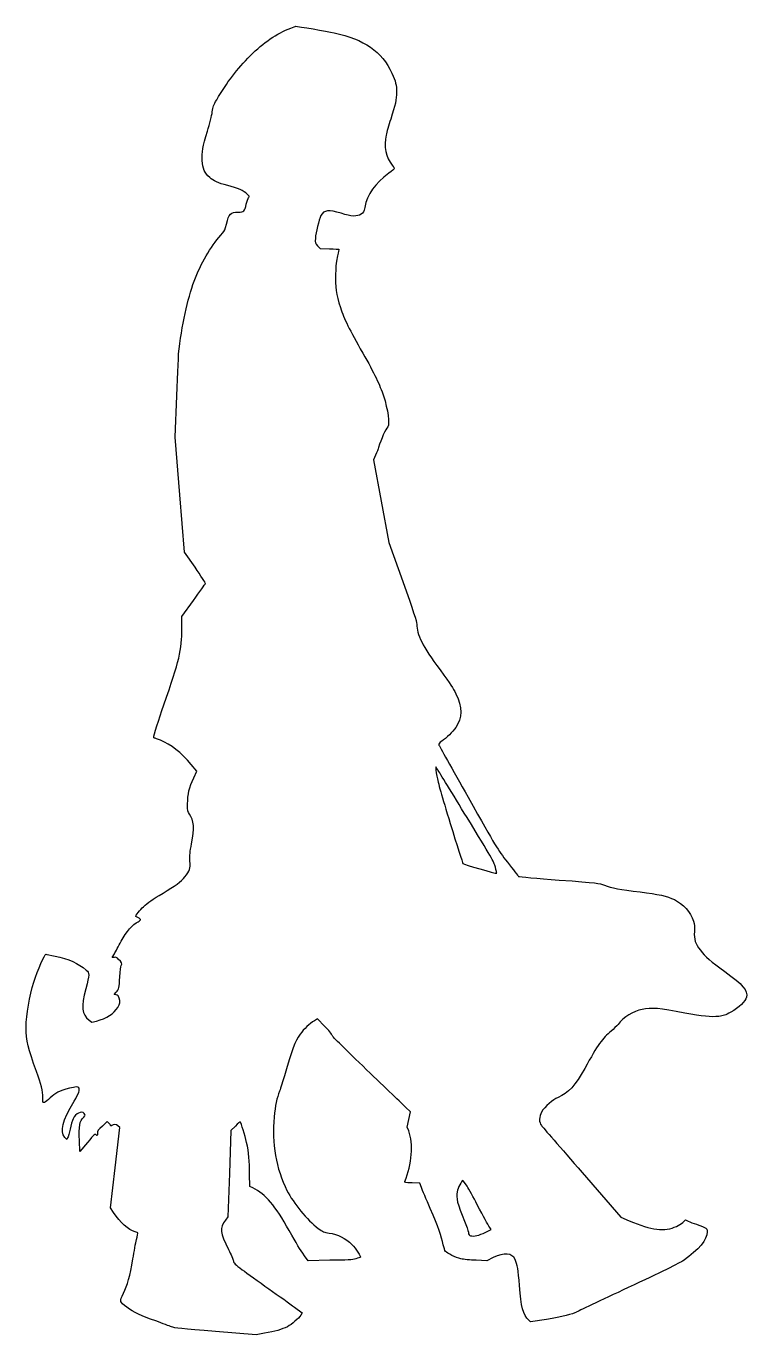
# Model space of a CAD drawing. Header units: centimetres. Extents: x -17.6 to 17.7, y -32 to 32.
import ezdxf

# ---------------------------------------------------------------- set-up
doc = ezdxf.new("R2010")
doc.units = ezdxf.units.CM
doc.header["$MEASUREMENT"] = 0
doc.layers.add('Layer 1', color=7, linetype='Continuous')

msp = doc.modelspace()

# ---------------------------------------------------------------- linework, layer by layer
at = {"layer": 'Layer 1'}
for points, knots in [([(-4.68489, 31.94403), (-5.37986, 31.67592), (-6.01133, 31.24553), (-6.67103, 30.58584), (-6.67103, 30.58584), (-7.30603, 29.95084), (-7.81756, 29.28056), (-8.31145, 28.4339), (-8.31145, 28.4339), (-8.46314, 28.17637), (-8.49489, 28.09171), (-8.52664, 27.83418), (-8.52664, 27.83418), (-8.55133, 27.66837), (-8.65364, 27.24857), (-8.763, 26.89932), (-8.763, 26.89932), (-8.99936, 26.12674), (-9.04522, 25.87274), (-9.02406, 25.45293), (-9.02406, 25.45293), (-9.00289, 25.07193), (-8.90059, 24.84262), (-8.65364, 24.6239), (-8.65364, 24.6239), (-8.4455, 24.44398), (-8.26911, 24.36284), (-7.7717, 24.23584), (-7.7717, 24.23584), (-7.28134, 24.10884), (-6.97442, 23.97478), (-6.81567, 23.81251), (-6.81567, 23.81251), (-6.70984, 23.7102), (-6.70631, 23.69257), (-6.75217, 23.63965), (-6.75217, 23.63965), (-6.78392, 23.6079), (-6.82978, 23.46326), (-6.86153, 23.31862), (-6.86153, 23.31862), (-6.93561, 22.96937), (-6.97442, 22.93056), (-7.25311, 22.93056), (-7.25311, 22.93056), (-7.64469, 22.93056), (-7.71172, 22.86353), (-7.83167, 22.34142), (-7.83167, 22.34142), (-7.89164, 22.09448), (-7.93045, 22.00628), (-8.02217, 21.9075), (-8.02217, 21.9075), (-8.52311, 21.37128), (-9.01348, 20.56694), (-9.34861, 19.72028), (-9.34861, 19.72028), (-9.6908, 18.86303), (-9.9695, 17.66359), (-10.15647, 16.22778), (-10.15647, 16.22778), (-10.17411, 16.08314), (-10.2235, 15.0495), (-10.26583, 13.93472), (-10.26583, 13.93472), (-10.26583, 13.93472), (-10.34344, 11.90625), (-10.34344, 11.90625), (-10.34344, 11.90625), (-10.34344, 11.90625), (-10.11413, 9.09814), (-10.11413, 9.09814), (-10.11413, 9.09814), (-10.11413, 9.09814), (-9.88835, 6.2865), (-9.88835, 6.2865), (-9.88835, 6.2865), (-9.88835, 6.2865), (-9.36977, 5.54214), (-9.36977, 5.54214), (-9.36977, 5.54214), (-9.08402, 5.12939), (-8.85824, 4.77308), (-8.8653, 4.74839), (-8.8653, 4.74839), (-8.87588, 4.7237), (-9.14047, 4.34975), (-9.45091, 3.91583), (-9.45091, 3.91583), (-9.45091, 3.91583), (-10.01888, 3.13266), (-10.01888, 3.13266), (-10.01888, 3.13266), (-10.01888, 3.13266), (-10.01888, 2.56116), (-10.01888, 2.56116), (-10.01888, 2.56116), (-10.01888, 1.47813), (-10.1353, 0.98777), (-10.90082, -1.19945), (-10.90082, -1.19945), (-11.14776, -1.90148), (-11.39471, -2.69876), (-11.39471, -2.79401), (-11.39471, -2.79401), (-11.39471, -2.81165), (-11.37707, -2.82223), (-11.3559, -2.82223), (-11.3559, -2.82223), (-11.33473, -2.82223), (-11.20068, -2.86809), (-11.05957, -2.92806), (-11.05957, -2.92806), (-10.54804, -3.12914), (-10.06474, -3.5172), (-9.55674, -4.11692), (-9.55674, -4.11692), (-9.55674, -4.11692), (-9.28157, -4.445), (-9.28157, -4.445), (-9.28157, -4.445), (-9.28157, -4.445), (-9.43679, -4.77308), (-9.43679, -4.77308), (-9.43679, -4.77308), (-9.65551, -5.22464), (-9.73665, -5.56683), (-9.73665, -6.03955), (-9.73665, -6.03955), (-9.73665, -6.39586), (-9.72959, -6.43466), (-9.64846, -6.54049), (-9.64846, -6.54049), (-9.41915, -6.84388), (-9.39093, -7.22841), (-9.54263, -7.99041), (-9.54263, -7.99041), (-9.62377, -8.39963), (-9.63788, -8.54074), (-9.62024, -8.83708), (-9.62024, -8.83708), (-9.6026, -9.23572), (-9.62377, -9.30627), (-9.87071, -9.61672), (-9.87071, -9.61672), (-10.04357, -9.83544), (-10.36107, -10.0718), (-10.9361, -10.40694), (-10.9361, -10.40694), (-11.47585, -10.72444), (-11.68046, -10.86555), (-11.89918, -11.07369), (-11.89918, -11.07369), (-12.05793, -11.22186), (-12.30135, -11.5323), (-12.2696, -11.54641), (-12.2696, -11.54641), (-12.13907, -11.61697), (-12.04735, -11.67694), (-12.03677, -11.70516), (-12.03677, -11.70516), (-12.02971, -11.72633), (-12.08616, -11.77219), (-12.16024, -11.80747), (-12.16024, -11.80747), (-12.4213, -11.93094), (-12.73527, -12.2943), (-12.98221, -12.7635), (-12.98221, -12.7635), (-13.10921, -13.00339), (-13.2609, -13.28208), (-13.32088, -13.38439), (-13.32088, -13.38439), (-13.32088, -13.38439), (-13.42671, -13.56783), (-13.42671, -13.56783), (-13.42671, -13.56783), (-13.42671, -13.56783), (-13.33146, -13.55372), (-13.33146, -13.55372), (-13.33146, -13.55372), (-13.26443, -13.54314), (-13.20446, -13.57136), (-13.11274, -13.6525), (-13.11274, -13.6525), (-12.96457, -13.78303), (-12.92224, -13.88181), (-12.98574, -13.95589), (-12.98574, -13.95589), (-13.01749, -13.9947), (-13.03866, -14.18872), (-13.0563, -14.50975), (-13.0563, -14.50975), (-13.08099, -15.06714), (-13.09158, -15.10594), (-13.23622, -15.26117), (-13.23622, -15.26117), (-13.23622, -15.26117), (-13.33853, -15.37053), (-13.33853, -15.37053), (-13.33853, -15.37053), (-13.33853, -15.37053), (-13.2327, -15.3917), (-13.2327, -15.3917), (-13.2327, -15.3917), (-13.14803, -15.40934), (-13.11981, -15.43756), (-13.09159, -15.54692), (-13.09159, -15.54692), (-13.03515, -15.748), (-13.0422, -15.80445), (-13.15862, -16.002), (-13.15862, -16.002), (-13.33501, -16.31597), (-13.69484, -16.54528), (-14.19226, -16.67228), (-14.19226, -16.67228), (-14.19226, -16.67228), (-14.43215, -16.73225), (-14.43215, -16.73225), (-14.43215, -16.73225), (-14.43215, -16.73225), (-14.56268, -16.62642), (-14.56268, -16.62642), (-14.56268, -16.62642), (-14.91899, -16.34067), (-14.95426, -15.99142), (-14.7179, -15.08831), (-14.7179, -15.08831), (-14.53093, -14.38628), (-14.53093, -14.32984), (-14.70026, -14.17814), (-14.70026, -14.17814), (-15.07773, -13.84653), (-15.57515, -13.62428), (-16.22779, -13.49022), (-16.22779, -13.49022), (-16.45004, -13.44436), (-16.65112, -13.40555), (-16.67229, -13.40555), (-16.67229, -13.40555), (-16.73932, -13.40555), (-17.06035, -14.14638), (-17.26143, -14.76374), (-17.26143, -14.76374), (-17.48015, -15.42696), (-17.6389, -16.36535), (-17.6389, -16.97918), (-17.6389, -16.97918), (-17.6389, -17.63182), (-17.54718, -18.01635), (-17.1309, -19.14876), (-17.1309, -19.14876), (-16.90159, -19.76612), (-16.82751, -20.08362), (-16.82751, -20.42934), (-16.82751, -20.42934), (-16.82751, -20.66923), (-16.82398, -20.67628), (-16.74637, -20.65512), (-16.74637, -20.65512), (-16.70404, -20.64101), (-16.57351, -20.5387), (-16.45709, -20.42581), (-16.45709, -20.42581), (-16.22778, -20.20356), (-16.00201, -20.09067), (-15.52576, -19.9672), (-15.52576, -19.9672), (-15.20826, -19.88253), (-15.12007, -19.87901), (-15.06362, -19.94956), (-15.06362, -19.94956), (-14.99659, -20.0307), (-15.06009, -20.20356), (-15.29645, -20.6022), (-15.29645, -20.6022), (-15.87501, -21.57587), (-15.99848, -22.06623), (-15.74448, -22.36962), (-15.74448, -22.36962), (-15.74448, -22.36962), (-15.65276, -22.47898), (-15.65276, -22.47898), (-15.65276, -22.47898), (-15.65276, -22.47898), (-15.61043, -22.39431), (-15.61043, -22.39431), (-15.61043, -22.39431), (-15.58574, -22.35198), (-15.53282, -22.15442), (-15.49049, -21.96039), (-15.49049, -21.96039), (-15.44816, -21.76636), (-15.38113, -21.54058), (-15.34232, -21.45945), (-15.34232, -21.45945), (-15.21532, -21.19487), (-14.92957, -21.05728), (-14.80257, -21.19839), (-14.80257, -21.19839), (-14.73554, -21.27247), (-14.73554, -21.276), (-14.82374, -21.37125), (-14.82374, -21.37125), (-15.02835, -21.58644), (-15.06716, -21.80869), (-15.03541, -22.53189), (-15.03541, -22.53189), (-15.03541, -22.53189), (-15.01072, -23.06458), (-15.01072, -23.06458), (-15.01072, -23.06458), (-15.01072, -23.06458), (-14.64383, -22.62714), (-14.64383, -22.62714), (-14.64383, -22.62714), (-14.29458, -22.20733), (-14.27341, -22.1897), (-14.21344, -22.24614), (-14.21344, -22.24614), (-14.14994, -22.30258), (-14.14641, -22.29906), (-14.14641, -22.17206), (-14.14641, -22.17206), (-14.14641, -22.04859), (-14.12172, -22.01331), (-13.91005, -21.81575), (-13.91005, -21.81575), (-13.91005, -21.81575), (-13.67016, -21.5935), (-13.67016, -21.5935), (-13.67016, -21.5935), (-13.67016, -21.5935), (-13.59255, -21.66758), (-13.59255, -21.66758), (-13.59255, -21.66758), (-13.54669, -21.70991), (-13.51141, -21.76636), (-13.51141, -21.79458), (-13.51141, -21.79458), (-13.51141, -21.84044), (-13.50083, -21.83691), (-13.44791, -21.79105), (-13.44791, -21.79105), (-13.35619, -21.70991), (-13.25035, -21.71697), (-13.14452, -21.80869), (-13.14452, -21.80869), (-13.14452, -21.80869), (-13.05985, -21.88983), (-13.05985, -21.88983), (-13.05985, -21.88983), (-13.05985, -21.88983), (-13.28916, -23.8548), (-13.28916, -23.8548), (-13.28916, -23.8548), (-13.28916, -23.8548), (-13.51847, -25.81624), (-13.51847, -25.81624), (-13.51847, -25.81624), (-13.51847, -25.81624), (-13.36678, -26.04202), (-13.36678, -26.04202), (-13.36678, -26.04202), (-13.02811, -26.54649), (-12.64359, -26.89221), (-12.30845, -26.99099), (-12.30845, -26.99099), (-12.23437, -27.01568), (-12.17087, -27.04038), (-12.17087, -27.04743), (-12.17087, -27.04743), (-12.17087, -27.05449), (-12.20262, -27.19912), (-12.2379, -27.36846), (-12.2379, -27.36846), (-12.27671, -27.53779), (-12.35784, -27.96465), (-12.41429, -28.3139), (-12.41429, -28.3139), (-12.56246, -29.18173), (-12.67182, -29.58743), (-12.8729, -30.00371), (-12.8729, -30.00371), (-13.07398, -30.41646), (-13.07751, -30.41293), (-12.70357, -30.6881), (-12.70357, -30.6881), (-12.37901, -30.92799), (-12.00507, -31.10791), (-11.29599, -31.35838), (-11.29599, -31.35838), (-10.95732, -31.48185), (-10.6116, -31.60885), (-10.52341, -31.64766), (-10.52341, -31.64766), (-10.39288, -31.7041), (-10.01541, -31.74291), (-8.37499, -31.87344), (-8.37499, -31.87344), (-8.37499, -31.87344), (-6.3818, -32.03572), (-6.3818, -32.03572), (-6.3818, -32.03572), (-6.3818, -32.03572), (-5.96905, -31.96164), (-5.96905, -31.96164), (-5.96905, -31.96164), (-5.46458, -31.87345), (-5.12944, -31.77467), (-4.85427, -31.63708), (-4.85427, -31.63708), (-4.63202, -31.52419), (-4.30041, -31.23844), (-4.19458, -31.06558), (-4.19458, -31.06558), (-4.19458, -31.06558), (-4.13108, -30.96327), (-4.13108, -30.96327), (-4.13108, -30.96327), (-4.13108, -30.96327), (-4.50855, -30.67752), (-4.50855, -30.67752), (-4.50855, -30.67752), (-4.71669, -30.5223), (-5.28113, -30.1166), (-5.76797, -29.77794), (-5.76797, -29.77794), (-6.25128, -29.43927), (-6.83336, -29.023), (-7.05914, -28.85013), (-7.05914, -28.85013), (-7.40839, -28.58202), (-7.47542, -28.51852), (-7.49306, -28.41621), (-7.49306, -28.41621), (-7.50717, -28.35271), (-7.613, -28.10224), (-7.73295, -27.86235), (-7.73295, -27.86235), (-8.15276, -27.01216), (-8.17039, -26.82166), (-7.87759, -26.41596), (-7.87759, -26.41596), (-7.87759, -26.41596), (-7.76117, -26.25368), (-7.76117, -26.25368), (-7.76117, -26.25368), (-7.76117, -26.25368), (-7.68709, -24.14054), (-7.68709, -24.14054), (-7.68709, -24.14054), (-7.68709, -24.14054), (-7.61653, -22.03093), (-7.61653, -22.03093), (-7.61653, -22.03093), (-7.61653, -22.03093), (-7.39781, -21.81221), (-7.39781, -21.81221), (-7.39781, -21.81221), (-7.27787, -21.68874), (-7.1685, -21.60407), (-7.15439, -21.61818), (-7.15439, -21.61818), (-7.10853, -21.66404), (-6.92508, -22.26729), (-6.851, -22.61301), (-6.851, -22.61301), (-6.73811, -23.12807), (-6.69931, -23.51612), (-6.69931, -24.16876), (-6.69931, -24.16876), (-6.69931, -24.16876), (-6.69578, -24.76848), (-6.69578, -24.76848), (-6.69578, -24.76848), (-6.69578, -24.76848), (-6.54761, -24.84256), (-6.54761, -24.84256), (-6.54761, -24.84256), (-5.90203, -25.16712), (-5.45047, -25.69628), (-4.76255, -26.93453), (-4.76255, -26.93453), (-4.40624, -27.57659), (-4.24044, -27.84822), (-4.00761, -28.1622), (-4.00761, -28.1622), (-4.00761, -28.1622), (-3.82769, -28.40562), (-3.82769, -28.40562), (-3.82769, -28.40562), (-3.82769, -28.40562), (-2.76936, -28.38798), (-2.76936, -28.38798), (-2.76936, -28.38798), (-1.91564, -28.3774), (-1.66869, -28.36329), (-1.49936, -28.3139), (-1.49936, -28.3139), (-1.38647, -28.28215), (-1.28417, -28.24687), (-1.27711, -28.23982), (-1.27711, -28.23982), (-1.2383, -28.20101), (-1.4923, -27.82001), (-1.70044, -27.6154), (-1.70044, -27.6154), (-2.00383, -27.31201), (-2.39541, -27.11093), (-2.80463, -27.05448), (-2.80463, -27.05448), (-3.06569, -27.0192), (-3.10449, -27.00509), (-3.34085, -26.82517), (-3.34085, -26.82517), (-3.88766, -26.40536), (-4.55441, -25.60103), (-4.87191, -24.96956), (-4.87191, -24.96956), (-5.4046, -23.91475), (-5.62685, -22.64123), (-5.50338, -21.37475), (-5.50338, -21.37475), (-5.44694, -20.81031), (-5.36932, -20.43636), (-5.2388, -20.10828), (-5.2388, -20.10828), (-5.1753, -19.94247), (-5.06241, -19.60028), (-4.99186, -19.34981), (-4.99186, -19.34981), (-4.62144, -18.02689), (-4.49797, -17.69528), (-4.2228, -17.31075), (-4.2228, -17.31075), (-4.04288, -17.05675), (-3.77124, -16.80275), (-3.53136, -16.66164), (-3.53136, -16.66164), (-3.53136, -16.66164), (-3.37261, -16.56992), (-3.37261, -16.56992), (-3.37261, -16.56992), (-3.37261, -16.56992), (-3.02689, -16.92623), (-3.02689, -16.92623), (-3.02689, -16.92623), (-2.83639, -17.12379), (-2.67411, -17.32487), (-2.66, -17.37426), (-2.66, -17.37426), (-2.64589, -17.4307), (-2.01794, -18.05512), (-0.97372, -19.05701), (-0.97372, -19.05701), (-0.06003, -19.9319), (0.79722, -20.75387), (0.93128, -20.8844), (0.93128, -20.8844), (0.93128, -20.8844), (1.17117, -21.12076), (1.17117, -21.12076), (1.17117, -21.12076), (1.17117, -21.12076), (1.09356, -21.49118), (1.09356, -21.49118), (1.09356, -21.49118), (1.09356, -21.49118), (1.01242, -21.8616), (1.01242, -21.8616), (1.01242, -21.8616), (1.01242, -21.8616), (1.0865, -22.05563), (1.0865, -22.05563), (1.0865, -22.05563), (1.32286, -22.6871), (1.24878, -23.68546), (0.89953, -24.52507), (0.89953, -24.52507), (0.87836, -24.58151), (0.91364, -24.58857), (1.25231, -24.59563), (1.25231, -24.59563), (1.25231, -24.59563), (1.62978, -24.60621), (1.62978, -24.60621), (1.62978, -24.60621), (1.62978, -24.60621), (1.71092, -24.81788), (1.71092, -24.81788), (1.71092, -24.81788), (1.75325, -24.9343), (1.94728, -25.40349), (2.14484, -25.85857), (2.14484, -25.85857), (2.52937, -26.76168), (2.69165, -27.21324), (2.77631, -27.62246), (2.77631, -27.62246), (2.80453, -27.7671), (2.85745, -27.91527), (2.8892, -27.95407), (2.8892, -27.95407), (2.97387, -28.05285), (3.39367, -28.2504), (3.64062, -28.3139), (3.64062, -28.3139), (3.76409, -28.34212), (4.09923, -28.3774), (4.38498, -28.38798), (4.38498, -28.38798), (4.38498, -28.38798), (4.90709, -28.40915), (4.90709, -28.40915), (4.90709, -28.40915), (4.90709, -28.40915), (5.22459, -28.25746), (5.22459, -28.25746), (5.22459, -28.25746), (5.77845, -27.9964), (6.14181, -28.02463), (6.29703, -28.34918), (6.29703, -28.34918), (6.41345, -28.59965), (6.45578, -28.83601), (6.5087, -29.62624), (6.5087, -29.62624), (6.58278, -30.67046), (6.68862, -31.06557), (6.96378, -31.3231), (6.96378, -31.3231), (6.96378, -31.3231), (7.05197, -31.40424), (7.05197, -31.40424), (7.05197, -31.40424), (7.05197, -31.40424), (7.83866, -31.27724), (7.83866, -31.27724), (7.83866, -31.27724), (8.59008, -31.15377), (9.14394, -31.01971), (9.29563, -30.92446), (9.29563, -30.92446), (9.33444, -30.89977), (10.47744, -30.36002), (11.83563, -29.72149), (11.83563, -29.72149), (13.37374, -29.00182), (14.38974, -28.50441), (14.53085, -28.40563), (14.53085, -28.40563), (15.28932, -27.86941), (15.69854, -27.37552), (15.69854, -26.99099), (15.69854, -26.99099), (15.69854, -26.86046), (15.68796, -26.84282), (15.56801, -26.77932), (15.56801, -26.77932), (15.49393, -26.74404), (15.31401, -26.67349), (15.16937, -26.6241), (15.16937, -26.6241), (15.02473, -26.57824), (14.84481, -26.50768), (14.77426, -26.47593), (14.77426, -26.47593), (14.77426, -26.47593), (14.64373, -26.41243), (14.64373, -26.41243), (14.64373, -26.41243), (14.64373, -26.41243), (14.5132, -26.52885), (14.5132, -26.52885), (14.5132, -26.52885), (14.43912, -26.59235), (14.29801, -26.68407), (14.19923, -26.72641), (14.19923, -26.72641), (13.62067, -26.99099), (12.97156, -26.91338), (11.88501, -26.45124), (11.88501, -26.45124), (11.88501, -26.45124), (11.47226, -26.27838), (11.47226, -26.27838), (11.47226, -26.27838), (11.47226, -26.27838), (9.57432, -24.08763), (9.57432, -24.08763), (9.57432, -24.08763), (8.52657, -22.88466), (7.63404, -21.85102), (7.58465, -21.79105), (7.58465, -21.79105), (7.46118, -21.6323), (7.46118, -21.35008), (7.59171, -21.13136), (7.59171, -21.13136), (7.75046, -20.86325), (8.13499, -20.52105), (8.39957, -20.41169), (8.39957, -20.41169), (8.89346, -20.20708), (9.24976, -19.82255), (9.70132, -19.00058), (9.70132, -19.00058), (10.35749, -17.81172), (10.56563, -17.51539), (10.99601, -17.16261), (10.99601, -17.16261), (11.11595, -17.06736), (11.26765, -16.91919), (11.33468, -16.83453), (11.33468, -16.83453), (11.60985, -16.48175), (12.06846, -16.196), (12.51649, -16.10428), (12.51649, -16.10428), (12.9751, -16.0055), (13.3561, -16.03725), (14.60493, -16.28067), (14.60493, -16.28067), (15.4516, -16.44648), (15.89962, -16.48881), (16.26299, -16.44648), (16.26299, -16.44648), (16.49582, -16.41826), (16.5946, -16.38298), (16.85213, -16.24187), (16.85213, -16.24187), (17.24371, -16.02315), (17.58591, -15.69859), (17.62471, -15.50809), (17.62471, -15.50809), (17.68821, -15.16942), (17.45185, -14.8872), (16.55932, -14.24515), (16.55932, -14.24515), (15.89257, -13.76184), (15.59624, -13.50432), (15.36693, -13.20446), (15.36693, -13.20446), (15.11646, -12.8799), (15.05296, -12.68235), (15.0706, -12.29429), (15.0706, -12.29429), (15.08471, -12.05087), (15.07413, -11.93446), (15.02474, -11.78982), (15.02474, -11.78982), (14.86952, -11.33474), (14.52732, -10.94668), (14.09341, -10.72796), (14.09341, -10.72796), (13.75122, -10.55863), (13.2926, -10.45632), (12.41066, -10.35402), (12.41066, -10.35402), (11.42641, -10.2376), (11.02424, -10.15999), (10.66794, -10.02241), (10.66794, -10.02241), (10.39277, -9.91305), (10.37513, -9.91305), (8.44897, -9.76841), (8.44897, -9.76841), (7.38358, -9.68727), (6.49105, -9.60613), (6.46636, -9.58849), (6.46636, -9.58849), (6.44519, -9.57085), (6.19825, -9.26041), (5.91955, -8.89705), (5.91955, -8.89705), (5.41861, -8.24441), (5.39391, -8.20561), (3.99338, -5.71499), (3.99338, -5.71499), (3.21727, -4.32857), (2.56816, -3.16793), (2.55757, -3.13971), (2.55757, -3.13971), (2.54699, -3.10443), (2.59638, -3.04799), (2.70574, -2.9739), (2.70574, -2.9739), (2.93152, -2.81868), (3.25255, -2.50823), (3.3866, -2.30715), (3.3866, -2.30715), (3.71468, -1.83443), (3.71821, -1.29115), (3.39718, -0.65615), (3.39718, -0.65615), (3.2349, -0.33512), (3.17493, -0.2434), (2.62107, 0.51507), (2.62107, 0.51507), (1.76029, 1.69335), (1.4816, 2.24721), (1.4816, 2.76226), (1.4816, 2.76226), (1.4816, 2.8822), (1.30521, 3.41843), (0.79721, 4.84012), (0.79721, 4.84012), (0.79721, 4.84012), (0.10929, 6.7557), (0.10929, 6.7557), (0.10929, 6.7557), (0.10929, 6.7557), (-0.26465, 8.78064), (-0.26465, 8.78064), (-0.26465, 8.78064), (-0.26465, 8.78064), (-0.64212, 10.80558), (-0.64212, 10.80558), (-0.64212, 10.80558), (-0.64212, 10.80558), (-0.53629, 11.03841), (-0.53629, 11.03841), (-0.53629, 11.03841), (-0.47632, 11.16541), (-0.40929, 11.33474), (-0.38812, 11.41235), (-0.38812, 11.41235), (-0.26112, 11.81452), (-0.04945, 12.29782), (0.06344, 12.42482), (0.06344, 12.42482), (0.16927, 12.54829), (0.06697, 13.27149), (-0.14823, 13.93471), (-0.14823, 13.93471), (-0.32815, 14.48152), (-0.5892, 15.02479), (-1.16423, 16.03374), (-1.16423, 16.03374), (-1.8204, 17.18732), (-2.07087, 17.69885), (-2.25431, 18.25624), (-2.25431, 18.25624), (-2.46598, 18.90888), (-2.51889, 19.26871), (-2.4942, 19.92488), (-2.4942, 19.92488), (-2.48009, 20.2953), (-2.45187, 20.58105), (-2.40248, 20.79271), (-2.40248, 20.79271), (-2.36015, 20.9691), (-2.3284, 21.11374), (-2.3284, 21.11727), (-2.3284, 21.11727), (-2.3284, 21.1208), (-2.53654, 21.13138), (-2.79054, 21.13491), (-2.79054, 21.13491), (-2.79054, 21.13491), (-3.25268, 21.14902), (-3.25268, 21.14902), (-3.25268, 21.14902), (-3.25268, 21.14902), (-3.37615, 21.28308), (-3.37615, 21.28308), (-3.37615, 21.28308), (-3.49609, 21.41361), (-3.49609, 21.42419), (-3.48198, 21.6535), (-3.48198, 21.6535), (-3.46787, 21.92514), (-3.30559, 22.56367), (-3.20681, 22.76122), (-3.20681, 22.76122), (-3.0657, 23.03639), (-2.81523, 23.06461), (-2.2155, 22.87411), (-2.2155, 22.87411), (-1.7075, 22.71183), (-1.44644, 22.69772), (-1.24536, 22.83178), (-1.24536, 22.83178), (-1.11836, 22.91645), (-1.10425, 22.94114), (-1.06192, 23.16339), (-1.06192, 23.16339), (-0.94903, 23.79839), (-0.57156, 24.33461), (0.11636, 24.83556), (0.11636, 24.83556), (0.26453, 24.94139), (0.38447, 25.04723), (0.38447, 25.06487), (0.38447, 25.06487), (0.388, 25.08604), (0.34214, 25.15659), (0.28569, 25.22362), (0.28569, 25.22362), (-0.02828, 25.60462), (-0.13764, 26.1479), (-0.02123, 26.70529), (-0.02123, 26.70529), (0.00699, 26.83229), (0.1093, 27.18507), (0.20808, 27.48846), (0.20808, 27.48846), (0.43386, 28.17285), (0.49383, 28.44449), (0.49383, 28.79727), (0.49383, 28.79727), (0.49383, 29.15005), (0.4515, 29.32644), (0.261, 29.73566), (0.261, 29.73566), (-0.23289, 30.79399), (-1.09014, 31.39372), (-2.56828, 31.71474), (-2.56828, 31.71474), (-2.87167, 31.78177), (-4.3745, 32.03577), (-4.43447, 32.03224), (-4.43447, 32.03224), (-4.45211, 32.02871), (-4.56147, 31.98991), (-4.68494, 31.94405), (-4.68494, 31.94405), (-4.68494, 31.94405), (-4.68489, 31.94403), (-4.68489, 31.94403)], [0, 0, 0, 0, 0.0042735, 0.0042735, 0.0042735, 0.0042735, 0.00854701, 0.00854701, 0.00854701, 0.00854701, 0.01282051, 0.01282051, 0.01282051, 0.01282051, 0.01709402, 0.01709402, 0.01709402, 0.01709402, 0.02136752, 0.02136752, 0.02136752, 0.02136752, 0.02564103, 0.02564103, 0.02564103, 0.02564103, 0.02991453, 0.02991453, 0.02991453, 0.02991453, 0.03418803, 0.03418803, 0.03418803, 0.03418803, 0.03846154, 0.03846154, 0.03846154, 0.03846154, 0.04273504, 0.04273504, 0.04273504, 0.04273504, 0.04700855, 0.04700855, 0.04700855, 0.04700855, 0.05128205, 0.05128205, 0.05128205, 0.05128205, 0.05555556, 0.05555556, 0.05555556, 0.05555556, 0.05982906, 0.05982906, 0.05982906, 0.05982906, 0.06410256, 0.06410256, 0.06410256, 0.06410256, 0.06837607, 0.06837607, 0.06837607, 0.06837607, 0.07264957, 0.07264957, 0.07264957, 0.07264957, 0.07692308, 0.07692308, 0.07692308, 0.07692308, 0.08119658, 0.08119658, 0.08119658, 0.08119658, 0.08547009, 0.08547009, 0.08547009, 0.08547009, 0.08974359, 0.08974359, 0.08974359, 0.08974359, 0.09401709, 0.09401709, 0.09401709, 0.09401709, 0.0982906, 0.0982906, 0.0982906, 0.0982906, 0.1025641, 0.1025641, 0.1025641, 0.1025641, 0.10683761, 0.10683761, 0.10683761, 0.10683761, 0.11111111, 0.11111111, 0.11111111, 0.11111111, 0.11538462, 0.11538462, 0.11538462, 0.11538462, 0.11965812, 0.11965812, 0.11965812, 0.11965812, 0.12393162, 0.12393162, 0.12393162, 0.12393162, 0.12820513, 0.12820513, 0.12820513, 0.12820513, 0.13247863, 0.13247863, 0.13247863, 0.13247863, 0.13675214, 0.13675214, 0.13675214, 0.13675214, 0.14102564, 0.14102564, 0.14102564, 0.14102564, 0.14529915, 0.14529915, 0.14529915, 0.14529915, 0.14957265, 0.14957265, 0.14957265, 0.14957265, 0.15384615, 0.15384615, 0.15384615, 0.15384615, 0.15811966, 0.15811966, 0.15811966, 0.15811966, 0.16239316, 0.16239316, 0.16239316, 0.16239316, 0.16666667, 0.16666667, 0.16666667, 0.16666667, 0.17094017, 0.17094017, 0.17094017, 0.17094017, 0.17521368, 0.17521368, 0.17521368, 0.17521368, 0.17948718, 0.17948718, 0.17948718, 0.17948718, 0.18376068, 0.18376068, 0.18376068, 0.18376068, 0.18803419, 0.18803419, 0.18803419, 0.18803419, 0.19230769, 0.19230769, 0.19230769, 0.19230769, 0.1965812, 0.1965812, 0.1965812, 0.1965812, 0.2008547, 0.2008547, 0.2008547, 0.2008547, 0.20512821, 0.20512821, 0.20512821, 0.20512821, 0.20940171, 0.20940171, 0.20940171, 0.20940171, 0.21367521, 0.21367521, 0.21367521, 0.21367521, 0.21794872, 0.21794872, 0.21794872, 0.21794872, 0.22222222, 0.22222222, 0.22222222, 0.22222222, 0.22649573, 0.22649573, 0.22649573, 0.22649573, 0.23076923, 0.23076923, 0.23076923, 0.23076923, 0.23504274, 0.23504274, 0.23504274, 0.23504274, 0.23931624, 0.23931624, 0.23931624, 0.23931624, 0.24358974, 0.24358974, 0.24358974, 0.24358974, 0.24786325, 0.24786325, 0.24786325, 0.24786325, 0.25213675, 0.25213675, 0.25213675, 0.25213675, 0.25641026, 0.25641026, 0.25641026, 0.25641026, 0.26068376, 0.26068376, 0.26068376, 0.26068376, 0.26495726, 0.26495726, 0.26495726, 0.26495726, 0.26923077, 0.26923077, 0.26923077, 0.26923077, 0.27350427, 0.27350427, 0.27350427, 0.27350427, 0.27777778, 0.27777778, 0.27777778, 0.27777778, 0.28205128, 0.28205128, 0.28205128, 0.28205128, 0.28632479, 0.28632479, 0.28632479, 0.28632479, 0.29059829, 0.29059829, 0.29059829, 0.29059829, 0.29487179, 0.29487179, 0.29487179, 0.29487179, 0.2991453, 0.2991453, 0.2991453, 0.2991453, 0.3034188, 0.3034188, 0.3034188, 0.3034188, 0.30769231, 0.30769231, 0.30769231, 0.30769231, 0.31196581, 0.31196581, 0.31196581, 0.31196581, 0.31623932, 0.31623932, 0.31623932, 0.31623932, 0.32051282, 0.32051282, 0.32051282, 0.32051282, 0.32478632, 0.32478632, 0.32478632, 0.32478632, 0.32905983, 0.32905983, 0.32905983, 0.32905983, 0.33333333, 0.33333333, 0.33333333, 0.33333333, 0.33760684, 0.33760684, 0.33760684, 0.33760684, 0.34188034, 0.34188034, 0.34188034, 0.34188034, 0.34615385, 0.34615385, 0.34615385, 0.34615385, 0.35042735, 0.35042735, 0.35042735, 0.35042735, 0.35470085, 0.35470085, 0.35470085, 0.35470085, 0.35897436, 0.35897436, 0.35897436, 0.35897436, 0.36324786, 0.36324786, 0.36324786, 0.36324786, 0.36752137, 0.36752137, 0.36752137, 0.36752137, 0.37179487, 0.37179487, 0.37179487, 0.37179487, 0.37606838, 0.37606838, 0.37606838, 0.37606838, 0.38034188, 0.38034188, 0.38034188, 0.38034188, 0.38461538, 0.38461538, 0.38461538, 0.38461538, 0.38888889, 0.38888889, 0.38888889, 0.38888889, 0.39316239, 0.39316239, 0.39316239, 0.39316239, 0.3974359, 0.3974359, 0.3974359, 0.3974359, 0.4017094, 0.4017094, 0.4017094, 0.4017094, 0.40598291, 0.40598291, 0.40598291, 0.40598291, 0.41025641, 0.41025641, 0.41025641, 0.41025641, 0.41452991, 0.41452991, 0.41452991, 0.41452991, 0.41880342, 0.41880342, 0.41880342, 0.41880342, 0.42307692, 0.42307692, 0.42307692, 0.42307692, 0.42735043, 0.42735043, 0.42735043, 0.42735043, 0.43162393, 0.43162393, 0.43162393, 0.43162393, 0.43589744, 0.43589744, 0.43589744, 0.43589744, 0.44017094, 0.44017094, 0.44017094, 0.44017094, 0.44444444, 0.44444444, 0.44444444, 0.44444444, 0.44871795, 0.44871795, 0.44871795, 0.44871795, 0.45299145, 0.45299145, 0.45299145, 0.45299145, 0.45726496, 0.45726496, 0.45726496, 0.45726496, 0.46153846, 0.46153846, 0.46153846, 0.46153846, 0.46581197, 0.46581197, 0.46581197, 0.46581197, 0.47008547, 0.47008547, 0.47008547, 0.47008547, 0.47435897, 0.47435897, 0.47435897, 0.47435897, 0.47863248, 0.47863248, 0.47863248, 0.47863248, 0.48290598, 0.48290598, 0.48290598, 0.48290598, 0.48717949, 0.48717949, 0.48717949, 0.48717949, 0.49145299, 0.49145299, 0.49145299, 0.49145299, 0.4957265, 0.4957265, 0.4957265, 0.4957265, 0.5, 0.5, 0.5, 0.5, 0.5042735, 0.5042735, 0.5042735, 0.5042735, 0.50854701, 0.50854701, 0.50854701, 0.50854701, 0.51282051, 0.51282051, 0.51282051, 0.51282051, 0.51709402, 0.51709402, 0.51709402, 0.51709402, 0.52136752, 0.52136752, 0.52136752, 0.52136752, 0.52564103, 0.52564103, 0.52564103, 0.52564103, 0.52991453, 0.52991453, 0.52991453, 0.52991453, 0.53418803, 0.53418803, 0.53418803, 0.53418803, 0.53846154, 0.53846154, 0.53846154, 0.53846154, 0.54273504, 0.54273504, 0.54273504, 0.54273504, 0.54700855, 0.54700855, 0.54700855, 0.54700855, 0.55128205, 0.55128205, 0.55128205, 0.55128205, 0.55555556, 0.55555556, 0.55555556, 0.55555556, 0.55982906, 0.55982906, 0.55982906, 0.55982906, 0.56410256, 0.56410256, 0.56410256, 0.56410256, 0.56837607, 0.56837607, 0.56837607, 0.56837607, 0.57264957, 0.57264957, 0.57264957, 0.57264957, 0.57692308, 0.57692308, 0.57692308, 0.57692308, 0.58119658, 0.58119658, 0.58119658, 0.58119658, 0.58547009, 0.58547009, 0.58547009, 0.58547009, 0.58974359, 0.58974359, 0.58974359, 0.58974359, 0.59401709, 0.59401709, 0.59401709, 0.59401709, 0.5982906, 0.5982906, 0.5982906, 0.5982906, 0.6025641, 0.6025641, 0.6025641, 0.6025641, 0.60683761, 0.60683761, 0.60683761, 0.60683761, 0.61111111, 0.61111111, 0.61111111, 0.61111111, 0.61538462, 0.61538462, 0.61538462, 0.61538462, 0.61965812, 0.61965812, 0.61965812, 0.61965812, 0.62393162, 0.62393162, 0.62393162, 0.62393162, 0.62820513, 0.62820513, 0.62820513, 0.62820513, 0.63247863, 0.63247863, 0.63247863, 0.63247863, 0.63675214, 0.63675214, 0.63675214, 0.63675214, 0.64102564, 0.64102564, 0.64102564, 0.64102564, 0.64529915, 0.64529915, 0.64529915, 0.64529915, 0.64957265, 0.64957265, 0.64957265, 0.64957265, 0.65384615, 0.65384615, 0.65384615, 0.65384615, 0.65811966, 0.65811966, 0.65811966, 0.65811966, 0.66239316, 0.66239316, 0.66239316, 0.66239316, 0.66666667, 0.66666667, 0.66666667, 0.66666667, 0.67094017, 0.67094017, 0.67094017, 0.67094017, 0.67521368, 0.67521368, 0.67521368, 0.67521368, 0.67948718, 0.67948718, 0.67948718, 0.67948718, 0.68376068, 0.68376068, 0.68376068, 0.68376068, 0.68803419, 0.68803419, 0.68803419, 0.68803419, 0.69230769, 0.69230769, 0.69230769, 0.69230769, 0.6965812, 0.6965812, 0.6965812, 0.6965812, 0.7008547, 0.7008547, 0.7008547, 0.7008547, 0.70512821, 0.70512821, 0.70512821, 0.70512821, 0.70940171, 0.70940171, 0.70940171, 0.70940171, 0.71367521, 0.71367521, 0.71367521, 0.71367521, 0.71794872, 0.71794872, 0.71794872, 0.71794872, 0.72222222, 0.72222222, 0.72222222, 0.72222222, 0.72649573, 0.72649573, 0.72649573, 0.72649573, 0.73076923, 0.73076923, 0.73076923, 0.73076923, 0.73504274, 0.73504274, 0.73504274, 0.73504274, 0.73931624, 0.73931624, 0.73931624, 0.73931624, 0.74358974, 0.74358974, 0.74358974, 0.74358974, 0.74786325, 0.74786325, 0.74786325, 0.74786325, 0.75213675, 0.75213675, 0.75213675, 0.75213675, 0.75641026, 0.75641026, 0.75641026, 0.75641026, 0.76068376, 0.76068376, 0.76068376, 0.76068376, 0.76495726, 0.76495726, 0.76495726, 0.76495726, 0.76923077, 0.76923077, 0.76923077, 0.76923077, 0.77350427, 0.77350427, 0.77350427, 0.77350427, 0.77777778, 0.77777778, 0.77777778, 0.77777778, 0.78205128, 0.78205128, 0.78205128, 0.78205128, 0.78632479, 0.78632479, 0.78632479, 0.78632479, 0.79059829, 0.79059829, 0.79059829, 0.79059829, 0.79487179, 0.79487179, 0.79487179, 0.79487179, 0.7991453, 0.7991453, 0.7991453, 0.7991453, 0.8034188, 0.8034188, 0.8034188, 0.8034188, 0.80769231, 0.80769231, 0.80769231, 0.80769231, 0.81196581, 0.81196581, 0.81196581, 0.81196581, 0.81623932, 0.81623932, 0.81623932, 0.81623932, 0.82051282, 0.82051282, 0.82051282, 0.82051282, 0.82478632, 0.82478632, 0.82478632, 0.82478632, 0.82905983, 0.82905983, 0.82905983, 0.82905983, 0.83333333, 0.83333333, 0.83333333, 0.83333333, 0.83760684, 0.83760684, 0.83760684, 0.83760684, 0.84188034, 0.84188034, 0.84188034, 0.84188034, 0.84615385, 0.84615385, 0.84615385, 0.84615385, 0.85042735, 0.85042735, 0.85042735, 0.85042735, 0.85470085, 0.85470085, 0.85470085, 0.85470085, 0.85897436, 0.85897436, 0.85897436, 0.85897436, 0.86324786, 0.86324786, 0.86324786, 0.86324786, 0.86752137, 0.86752137, 0.86752137, 0.86752137, 0.87179487, 0.87179487, 0.87179487, 0.87179487, 0.87606838, 0.87606838, 0.87606838, 0.87606838, 0.88034188, 0.88034188, 0.88034188, 0.88034188, 0.88461538, 0.88461538, 0.88461538, 0.88461538, 0.88888889, 0.88888889, 0.88888889, 0.88888889, 0.89316239, 0.89316239, 0.89316239, 0.89316239, 0.8974359, 0.8974359, 0.8974359, 0.8974359, 0.9017094, 0.9017094, 0.9017094, 0.9017094, 0.90598291, 0.90598291, 0.90598291, 0.90598291, 0.91025641, 0.91025641, 0.91025641, 0.91025641, 0.91452991, 0.91452991, 0.91452991, 0.91452991, 0.91880342, 0.91880342, 0.91880342, 0.91880342, 0.92307692, 0.92307692, 0.92307692, 0.92307692, 0.92735043, 0.92735043, 0.92735043, 0.92735043, 0.93162393, 0.93162393, 0.93162393, 0.93162393, 0.93589744, 0.93589744, 0.93589744, 0.93589744, 0.94017094, 0.94017094, 0.94017094, 0.94017094, 0.94444444, 0.94444444, 0.94444444, 0.94444444, 0.94871795, 0.94871795, 0.94871795, 0.94871795, 0.95299145, 0.95299145, 0.95299145, 0.95299145, 0.95726496, 0.95726496, 0.95726496, 0.95726496, 0.96153846, 0.96153846, 0.96153846, 0.96153846, 0.96581197, 0.96581197, 0.96581197, 0.96581197, 0.97008547, 0.97008547, 0.97008547, 0.97008547, 0.97435897, 0.97435897, 0.97435897, 0.97435897, 0.97863248, 0.97863248, 0.97863248, 0.97863248, 0.98290598, 0.98290598, 0.98290598, 0.98290598, 0.98717949, 0.98717949, 0.98717949, 0.98717949, 0.99145299, 0.99145299, 0.99145299, 0.99145299, 1, 1, 1, 1]), ([(3.94406, -6.70983), (5.12587, -8.64305), (5.25992, -8.87941), (5.33048, -9.13694), (5.33048, -9.13694), (5.37281, -9.29569), (5.40104, -9.42975), (5.39398, -9.4368), (5.39398, -9.4368), (5.36223, -9.46502), (3.76415, -9.00641), (3.73945, -8.95702), (3.73945, -8.95702), (3.72534, -8.9288), (3.44664, -8.05038), (3.12209, -7.00263), (3.12209, -7.00263), (2.69876, -5.63738), (2.51531, -4.98121), (2.46592, -4.69194), (2.46592, -4.69194), (2.37773, -4.15572), (2.38125, -4.14866), (2.51531, -4.37444), (2.51531, -4.37444), (2.58234, -4.48027), (3.22439, -5.53155), (3.94406, -6.70983)], [0, 0, 0, 0, 0.125, 0.125, 0.125, 0.125, 0.25, 0.25, 0.25, 0.25, 0.375, 0.375, 0.375, 0.375, 0.5, 0.5, 0.5, 0.5, 0.625, 0.625, 0.625, 0.625, 0.75, 0.75, 0.75, 0.75, 1, 1, 1, 1]), ([(3.94406, -24.75441), (4.03931, -24.9061), (4.26509, -25.31533), (4.445, -25.66458), (4.445, -25.66458), (4.76603, -26.28194), (4.93889, -26.60297), (5.06236, -26.78641), (5.06236, -26.78641), (5.06236, -26.78641), (5.12233, -26.87813), (5.12233, -26.87813), (5.12233, -26.87813), (5.12233, -26.87813), (4.83305, -27.02277), (4.83305, -27.02277), (4.83305, -27.02277), (4.54377, -27.16741), (4.28272, -27.22738), (4.11691, -27.18505), (4.11691, -27.18505), (4.04635, -27.16741), (4.02519, -27.13566), (4.00755, -27.01219), (4.00755, -27.01219), (3.99344, -26.93105), (3.9123, -26.68763), (3.82411, -26.47597), (3.82411, -26.47597), (3.4678, -25.61872), (3.39372, -25.33297), (3.45722, -25.03664), (3.45722, -25.03664), (3.49603, -24.84967), (3.67947, -24.48278), (3.73591, -24.48278), (3.73591, -24.48278), (3.75355, -24.48278), (3.84527, -24.60625), (3.94405, -24.75442), (3.94405, -24.75442), (3.94405, -24.75442), (3.94406, -24.75441), (3.94406, -24.75441)], [0, 0, 0, 0, 0.08333333, 0.08333333, 0.08333333, 0.08333333, 0.16666667, 0.16666667, 0.16666667, 0.16666667, 0.25, 0.25, 0.25, 0.25, 0.33333333, 0.33333333, 0.33333333, 0.33333333, 0.41666667, 0.41666667, 0.41666667, 0.41666667, 0.5, 0.5, 0.5, 0.5, 0.58333333, 0.58333333, 0.58333333, 0.58333333, 0.66666667, 0.66666667, 0.66666667, 0.66666667, 0.75, 0.75, 0.75, 0.75, 0.83333333, 0.83333333, 0.83333333, 0.83333333, 1, 1, 1, 1])]:
    msp.add_open_spline(points, degree=3, knots=knots, dxfattribs=at)

doc.saveas('drawing.dxf')
